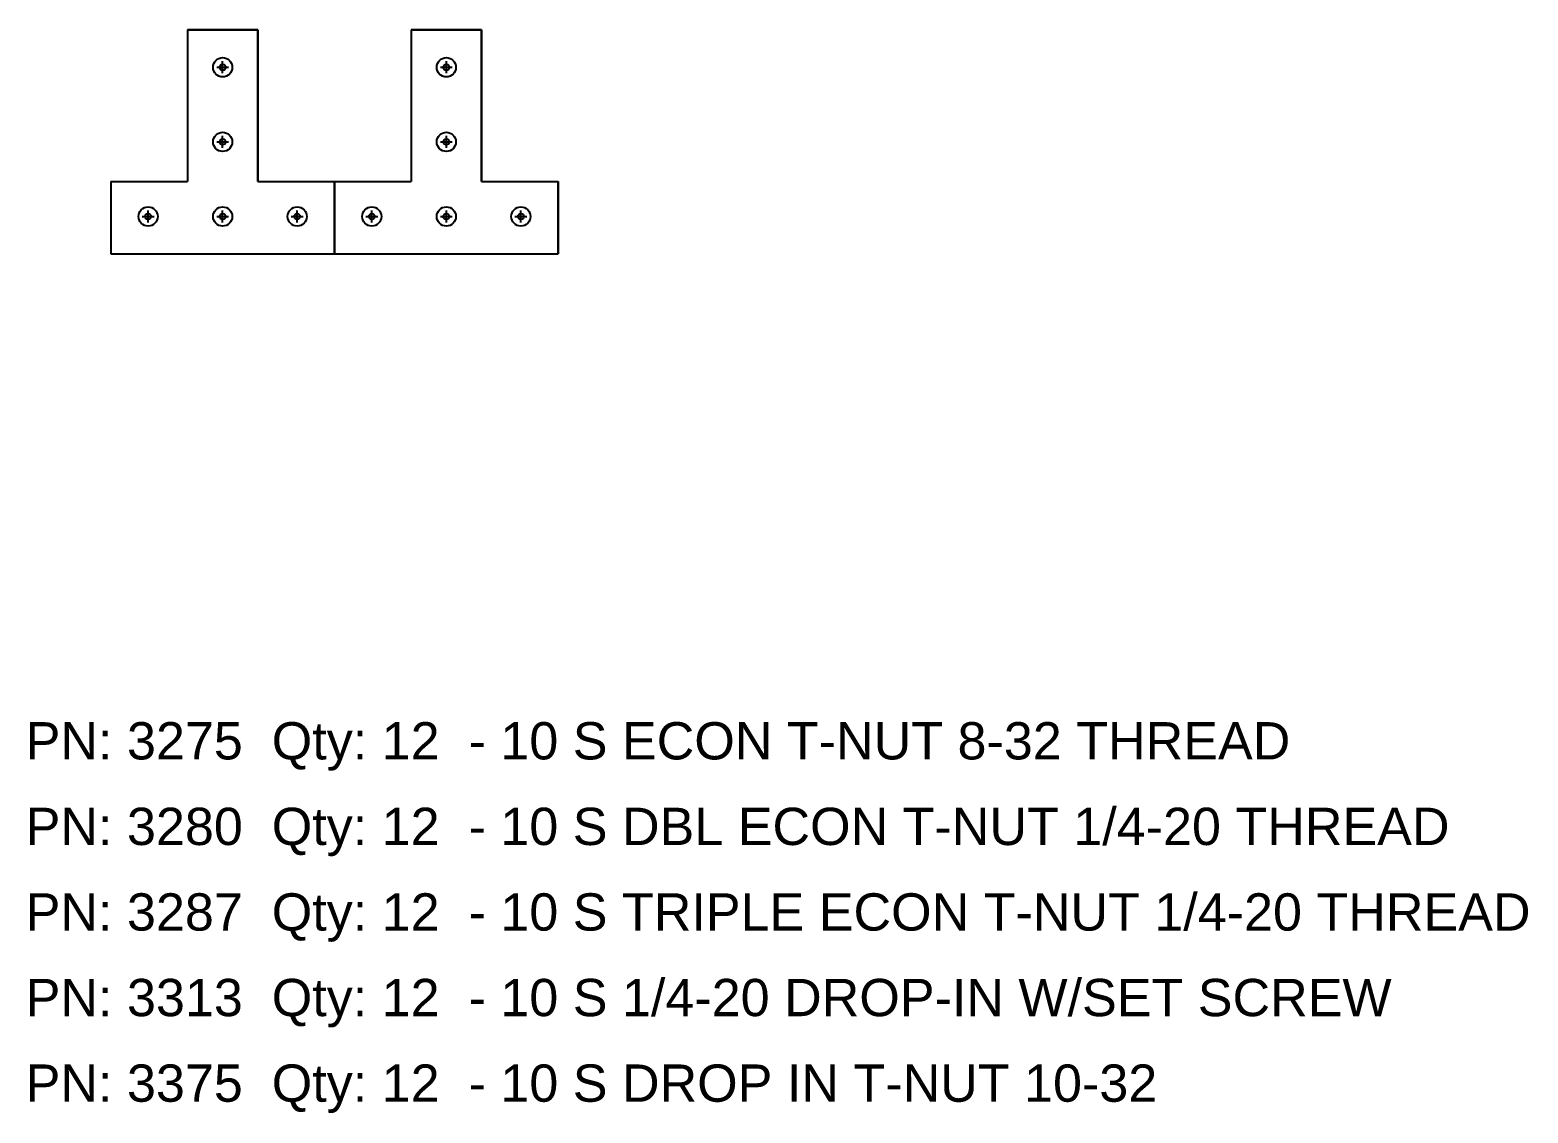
# Model space of a CAD drawing. Header units: inches. Extents: x 5.9 to 46.6, y -14.1 to 10.4.
# Drawn here: x 26.46 to 46.55, y -14.06 to 0.45 of the extents above; entities that cross this region are included whole.
import ezdxf

# ---------------------------------------------------------------- set-up
doc = ezdxf.new("R2010")
doc.units = ezdxf.units.IN
doc.header["$MEASUREMENT"] = 0
doc.header["$PDMODE"] = 34
doc.header["$PDSIZE"] = 0.08
doc.layers.add('AQME NonGraphical Parts', color=7, linetype='Continuous')
doc.styles.get("Standard").update_dxf_attribs({"font": 'ARIAL.TTF'})

# ---------------------------------------------------------------- blocks, each defined once
blk = doc.blocks.new('AQME_3275_20120316162911')
blk.add_text('PN: 3275  Qty: 12  - 10 S ECON T-NUT 8-32 THREAD', height=0.5).set_placement((0, 0))
blk = doc.blocks.new('AQME_3280_20120316162945')
blk.add_text('PN: 3280  Qty: 12  - 10 S DBL ECON T-NUT 1/4-20 THREAD', height=0.5).set_placement((0, 0))
blk = doc.blocks.new('AQME_3287_20120316163010')
blk.add_text('PN: 3287  Qty: 12  - 10 S TRIPLE ECON T-NUT 1/4-20 THREAD', height=0.5).set_placement((0, 0))
blk = doc.blocks.new('AQME_3313_20120316163125')
blk.add_text('PN: 3313  Qty: 12  - 10 S 1/4-20 DROP-IN W/SET SCREW', height=0.5).set_placement((0, 0))
blk = doc.blocks.new('AQME_3375_20120316163200')
blk.add_text('PN: 3375  Qty: 12  - 10 S DROP IN T-NUT 10-32', height=0.5).set_placement((0, 0))
blk = doc.blocks.new('AQME_4080_20120615113506')
for p, q in [((-0.47, 2.5), (0.47, 2.5)), ((-0.47, 2.5), (-0.47, 0.47)), ((0.47, 2.5), (0.47, 0.47)), ((-1.5, 0.47), (-1.5, -0.5)), ((-1.5, 0.47), (-0.47, 0.47)), ((0.47, 0.47), (1.5, 0.47)), ((1.5, 0.47), (1.5, -0.5)), ((-1.5, -0.5), (1.5, -0.5))]:
    blk.add_line(p, q)
at = {"color": 1}
for centre in [(0, 2), (0, 1), (-1, 0), (0, 0), (1, 0)]:
    blk.add_circle(centre, 0.129, dxfattribs=at)
at = {"color": 3}
for p in [(0, 2), (0, 1), (-1, 0), (0, 0), (1, 0)]:
    blk.add_point(p, dxfattribs=at)
at = {"color": 2}
for p in [(0, 2, 0.188), (0, 1, 0.188), (-1, 0, 0.188), (0, 0, 0.188), (1, 0, 0.188)]:
    blk.add_point(p, dxfattribs=at)
at = {"invisible_edges": 8}
for points in [[(0.47, 0.47), (0.47, 2.5), (-0.47, 2.5), (-0.47, 0.47)], [(0.47, 0.47, 0.188), (0.47, 2.5, 0.188), (-0.47, 2.5, 0.188), (-0.47, 0.47, 0.188)], [(-1.5, 0.47), (-1.5, -0.5), (1.5, -0.5), (1.5, 0.47)], [(-1.5, 0.47, 0.188), (-1.5, -0.5, 0.188), (1.5, -0.5, 0.188), (1.5, 0.47, 0.188)]]:
    blk.add_3dface(points, dxfattribs=at)

msp = doc.modelspace()

# ---------------------------------------------------------------- block references
for p in [(29.04664, -2.04902), (32.04664, -2.04902)]:
    msp.add_blockref('AQME_4080_20120615113506', p)
at = {"layer": 'AQME NonGraphical Parts'}
for name, p in [('AQME_3275_20120316162911', (26.40493, -9.32593)), ('AQME_3280_20120316162945', (26.40493, -10.47293)), ('AQME_3287_20120316163010', (26.40493, -11.61993)), ('AQME_3313_20120316163125', (26.40493, -12.76692)), ('AQME_3375_20120316163200', (26.40493, -13.91392))]:
    msp.add_blockref(name, p, dxfattribs=at)

doc.saveas('drawing.dxf')
